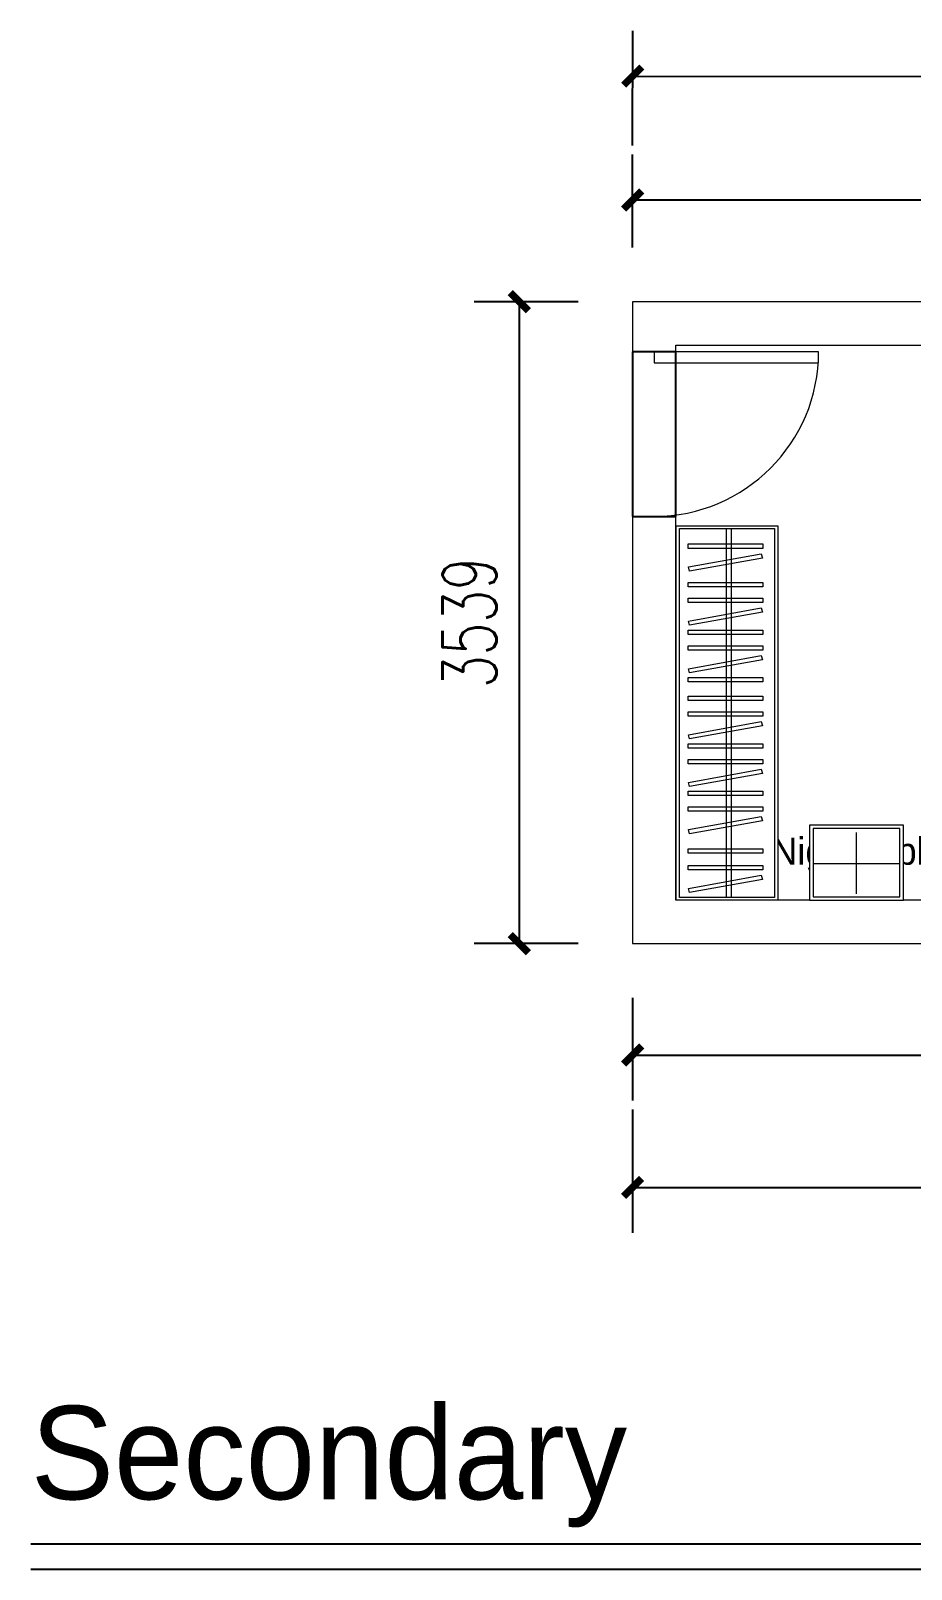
# Model space of a CAD drawing. Header units: millimetres. Extents: x -1005 to 10093, y -3 to 8652.
# Drawn here: x -1005 to 3853, y -3 to 8481 of the extents above; entities that cross this region are included whole.
import ezdxf

# ---------------------------------------------------------------- set-up
doc = ezdxf.new("R2010")
doc.units = ezdxf.units.MM
doc.set_wipeout_variables(frame=1)
doc.linetypes.add('ACAD_ISO07W100', pattern=[3, 0, -3])
for name, color, linetype, lineweight in [('BS-非承重墙', 255, 'Continuous', 13), ('DS-活动家具', 4, 'Continuous', 13), ('DS-门窗', 255, 'Continuous', 13)]:
    doc.layers.add(name, color=color, linetype=linetype, lineweight=lineweight)
doc.layers.add('DIM_SYMB', color=3, linetype='Continuous')
doc.layers.add('PUB_DIM', color=3, linetype='Continuous')
doc.styles.add('_TCH_DIM_T3', font='SIMPLEX', dxfattribs={"width": 0.705882, "bigfont": 'GBCBIG'})

# ---------------------------------------------------------------- blocks, each defined once
blk = doc.blocks.new('*E3')
at = {"color": 7, "linetype": 'ACAD_ISO07W100', "ltscale": 10}
blk.add_wipeout([(153.5, 472.8), (161.5, 476.8), (649.5, 476.8), (653.5, 468.8), (653.5, 30.8), (645.5, 26.8), (157.5, 26.8), (153.5, 34.8), (153.5, 34.8)], dxfattribs=at).dxf.layer = 'DS-活动家具'
blk = doc.blocks.new('_ArchTick')
at = {"color": 0, "linetype": 'ByBlock', "const_width": 0.4}
blk.add_lwpolyline([(-0.5, -0.5), (0.5, 0.5)], dxfattribs=at)
blk = doc.blocks.new('*E5')
at = {"color": 7, "linetype": 'ACAD_ISO07W100', "ltscale": 10}
blk.add_wipeout([(1578.5, 2503.2), (1603.8, 2515.9), (4565.9, 2515.9), (4578.5, 2490.6), (4578.5, 1928.5), (4553.3, 1915.9), (1591.2, 1915.9), (1578.5, 1941.2), (1578.5, 1941.2)], dxfattribs=at).dxf.layer = 'DS-活动家具'

msp = doc.modelspace()

# ---------------------------------------------------------------- linework, layer by layer
for p, q in [((2555, 6710.2), (2315, 6710.2)), ((2315, 6710.2), (2315, 5803)), ((2555, 5803), (2555, 6710.2)), ((2315, 5803), (2315, 5803)), ((2315, 5803), (2555, 5803))]:
    msp.add_line(p, q)
at = {"layer": 'BS-非承重墙', "color": 255, "linetype": 'Continuous'}
for p, q in [((2315, 6985.7), (2315, 6710.2)), ((2435, 6986.2), (2315.5, 6986.2)), ((6381.1, 6986.2), (2435, 6986.2)), ((2555, 6710.2), (2315, 6710.2)), ((2555, 6710.2), (2315, 6710.2)), ((2555, 6746.2), (6141.1, 6746.2)), ((2555, 6710.2), (2555, 6746.2)), ((2315, 5803), (2315, 5777.5)), ((2315, 5803), (2555, 5803)), ((2315, 5803), (2555, 5803)), ((2315, 5777.5), (2315, 3447.4)), ((2555, 3686.9), (2555, 5803)), ((6141.1, 3686.9), (2555, 3686.9)), ((2315.5, 3446.9), (7623.1, 3446.9))]:
    msp.add_line(p, q, dxfattribs=at)
for centre, start, end in [((2315.5, 6985.7), 90, 180), ((2315.5, 3447.4), 180, 270)]:
    msp.add_arc(centre, 0.5, start, end, dxfattribs=at)
at = {"layer": 'DIM_SYMB'}
for p, q in [((-1005.3, 137.1), (10092.9, 137.1)), ((-1005.3, -2.9), (10092.9, -2.9))]:
    msp.add_line(p, q, dxfattribs=at)
at = {"layer": 'DS-活动家具', "color": 4, "linetype": 'Continuous'}
for major_axis, start_param, end_param in [((156, 0), 0, 3.141593), ((145.6, 0), 0, 3.141593), ((43.4, 0), 0, 3.141593), ((156, 0), 3.141593, 6.283185), ((145.6, 0), 3.141593, 6.283185), ((43.4, 0), 3.141593, 6.283185)]:
    msp.add_ellipse((3551.6, 3886.7), major_axis=major_axis, ratio=0.884714, start_param=start_param, end_param=end_param, dxfattribs=at)
at = {"layer": 'DS-门窗', "color": 60, "linetype": 'Continuous'}
for p, q in [((2555, 6710.2), (2315, 6710.2)), ((2435, 6710.2), (2435, 6650.2)), ((3342.2, 6710.2), (2435, 6710.2)), ((3342.2, 6650.2), (3342.2, 6710.2)), ((2435, 6650.2), (3342.2, 6650.2)), ((2555, 5803), (2315, 5803))]:
    msp.add_line(p, q, dxfattribs=at)
msp.add_arc((2435, 6710.2), 907.2, 270, 0, dxfattribs=at)
at = {"layer": 'PUB_DIM'}
for p, q in [((2315.8, 7847.5), (2316.4, 8480.6)), ((2316.2, 8230.6), (7863.8, 8224.9)), ((2315.5, 7286.2), (2315.5, 7797.5)), ((2315.5, 7547.5), (6141.1, 7547.5)), ((2015.5, 6986.2), (1440.6, 6986.2)), ((1690.6, 3446.9), (1690.6, 6986.2)), ((2015.5, 3446.9), (1440.6, 3446.9)), ((2315.5, 3147.4), (2315.5, 2582.6)), ((2315.5, 2832.6), (6141.1, 2832.6)), ((2315.5, 2532.6), (2315.5, 1852.3)), ((2315.5, 2102.3), (7863.1, 2102.3))]:
    msp.add_line(p, q, dxfattribs=at)

# ---------------------------------------------------------------- block references
at = {"layer": 'PUB_DIM', "xscale": 100, "yscale": 100, "zscale": 100}
for p, rotation in [((2316.2, 8230.6), 179.941263277718), ((2315.5, 7547.5), 180), ((1690.6, 6986.2), 90), ((1690.6, 3446.9), 270), ((2315.5, 2832.6), 180), ((2315.5, 2102.3), 180)]:
    msp.add_blockref('_ArchTick', p, dxfattribs=dict(at, rotation=rotation))

# ---------------------------------------------------------------- texts
msp.add_text('Closet', height=150, rotation=90).set_placement((2910.1, 4453.2))
msp.add_text('Night table', height=150).set_placement((3080, 3881.8))
at = {"layer": 'DIM_SYMB', "color": 7}
msp.add_text('Secondary', height=514.71, dxfattribs=at).set_placement((-1005.3, 382.9))
at = {"layer": 'PUB_DIM', "color": 7, "insert": (1415.6, 5216.5), "char_height": 297.5, "attachment_point": 5, "rotation": 90, "style": '_TCH_DIM_T3'}
msp.add_mtext('\\A1;3539', dxfattribs=at)

# ---------------------------------------------------------------- next in the draw order: block references
at = {"layer": 'DS-活动家具', "color": 7}
for name, p, xscale, yscale, rotation in [('*E5', (4906.6, 2601.2), 0.6877587261551544, 0.9347105527704116, 90.00000419452489), ('*E3', (3970.5, 4125.6), 1.039999988730427, 0.9201022201450542, 180.0000088010134)]:
    msp.add_blockref(name, p, dxfattribs=dict(at, xscale=xscale, yscale=yscale, rotation=rotation))

# ---------------------------------------------------------------- next in the draw order: linework, layer by layer
at = {"layer": 'DS-活动家具', "color": 4, "linetype": 'Continuous'}
for p, q in [((2556.4, 3686.9), (2556.4, 5750.1)), ((2556.4, 5750.1), (3117.3, 5750.1)), ((2575.1, 3700.6), (2575.1, 5736.4)), ((2575.1, 5736.4), (3098.6, 5736.4)), ((2833.5, 3700.6), (2833.5, 5736.4)), ((2861.6, 3700.6), (2861.6, 5736.4)), ((3098.6, 5736.4), (3098.6, 3700.6)), ((3117.3, 5750.1), (3117.3, 3686.9)), ((2622.9, 5650.5), (3034.5, 5650.5)), ((2622.9, 5626.5), (2622.9, 5650.5)), ((3034.5, 5626.5), (2622.9, 5626.5)), ((3034.5, 5650.5), (3034.5, 5626.5)), ((2623.3, 5524.7), (3024.5, 5596.7)), ((2630.2, 5501.1), (2623.3, 5524.7)), ((3031.4, 5573.2), (2630.2, 5501.1)), ((3024.5, 5596.7), (3031.4, 5573.2)), ((2622.9, 5438.1), (3034.5, 5438.1)), ((2622.9, 5414), (2622.9, 5438.1)), ((3034.5, 5438.1), (3034.5, 5414)), ((3034.5, 5414), (2622.9, 5414)), ((2622.9, 5351.7), (3034.5, 5351.7)), ((2622.9, 5327.6), (2622.9, 5351.7)), ((3034.5, 5351.7), (3034.5, 5327.6)), ((3034.5, 5327.6), (2622.9, 5327.6)), ((2623.3, 5225.8), (3024.5, 5297.9)), ((3031.4, 5274.3), (2630.2, 5202.3)), ((3024.5, 5297.9), (3031.4, 5274.3)), ((2622.9, 5175.1), (3034.5, 5175.1)), ((2622.9, 5151), (2622.9, 5175.1)), ((2630.2, 5202.3), (2623.3, 5225.8)), ((3034.5, 5175.1), (3034.5, 5151)), ((3034.5, 5151), (2622.9, 5151)), ((2622.9, 5088.7), (3034.5, 5088.7)), ((2622.9, 5064.6), (2622.9, 5088.7)), ((3034.5, 5064.6), (2622.9, 5064.6)), ((2623.3, 4962.8), (3024.5, 5034.9)), ((3031.4, 5011.4), (2630.2, 4939.3)), ((3024.5, 5034.9), (3031.4, 5011.4)), ((3034.5, 5088.7), (3034.5, 5064.6)), ((2630.2, 4939.3), (2623.3, 4962.8)), ((2622.9, 4914.9), (3034.5, 4914.9)), ((2622.9, 4890.9), (2622.9, 4914.9)), ((3034.5, 4890.9), (2622.9, 4890.9)), ((3034.5, 4914.9), (3034.5, 4890.9)), ((2622.9, 4811.4), (3034.5, 4811.4)), ((2622.9, 4787.3), (2622.9, 4811.4)), ((3034.5, 4787.3), (2622.9, 4787.3)), ((3034.5, 4811.4), (3034.5, 4787.3)), ((2622.9, 4725), (3034.5, 4725)), ((2622.9, 4700.9), (2622.9, 4725)), ((3034.5, 4700.9), (2622.9, 4700.9)), ((2623.3, 4599.1), (3024.5, 4671.2)), ((3024.5, 4671.2), (3031.4, 4647.6)), ((3034.5, 4725), (3034.5, 4700.9)), ((2630.2, 4575.6), (2623.3, 4599.1)), ((3031.4, 4647.6), (2630.2, 4575.6)), ((2622.9, 4548.4), (3034.5, 4548.4)), ((2622.9, 4524.3), (2622.9, 4548.4)), ((3034.5, 4524.3), (2622.9, 4524.3)), ((3034.5, 4548.4), (3034.5, 4524.3)), ((2622.9, 4462), (3034.5, 4462)), ((2622.9, 4437.9), (2622.9, 4462)), ((3034.5, 4437.9), (2622.9, 4437.9)), ((3034.5, 4462), (3034.5, 4437.9)), ((2623.3, 4336.1), (3024.5, 4408.2)), ((2630.2, 4312.6), (2623.3, 4336.1)), ((3031.4, 4384.7), (2630.2, 4312.6)), ((3024.5, 4408.2), (3031.4, 4384.7)), ((2622.9, 4288.2), (3034.5, 4288.2)), ((2622.9, 4264.2), (2622.9, 4288.2)), ((3034.5, 4264.2), (2622.9, 4264.2)), ((3034.5, 4288.2), (3034.5, 4264.2)), ((2622.9, 4201.9), (3034.5, 4201.9)), ((2622.9, 4177.8), (2622.9, 4201.9)), ((3034.5, 4177.8), (2622.9, 4177.8)), ((3034.5, 4201.9), (3034.5, 4177.8)), ((2623.3, 4076), (3024.5, 4148)), ((2630.2, 4052.4), (2623.3, 4076)), ((3031.4, 4124.5), (2630.2, 4052.4)), ((3024.5, 4148), (3031.4, 4124.5)), ((3810.9, 4100.9), (3290.9, 4100.9)), ((3290.9, 4100.9), (3290.9, 3686.9)), ((3790.1, 4082.5), (3311.7, 4082.5)), ((3311.7, 4082.5), (3311.7, 3705.3)), ((3790.1, 3705.3), (3790.1, 4082.5)), ((3810.9, 3686.9), (3810.9, 4100.9)), ((3551.6, 3720.9), (3551.6, 4059.7)), ((2622.9, 3969), (3034.5, 3969)), ((2622.9, 3944.9), (2622.9, 3969)), ((3034.5, 3944.9), (2622.9, 3944.9)), ((3034.5, 3969), (3034.5, 3944.9)), ((2622.9, 3877.6), (3034.5, 3877.6)), ((2622.9, 3853.6), (2622.9, 3877.6)), ((3034.5, 3853.6), (2622.9, 3853.6)), ((2623.3, 3751.7), (3024.5, 3823.8)), ((3024.5, 3823.8), (3031.4, 3800.3)), ((3034.5, 3877.6), (3034.5, 3853.6)), ((3790.1, 3886.7), (3311.7, 3886.7)), ((2630.2, 3728.2), (2623.3, 3751.7)), ((3031.4, 3800.3), (2630.2, 3728.2)), ((3117.3, 3686.9), (2556.4, 3686.9)), ((3098.6, 3700.6), (2575.1, 3700.6)), ((3290.9, 3686.9), (3810.9, 3686.9)), ((3311.7, 3705.3), (3790.1, 3705.3))]:
    msp.add_line(p, q, dxfattribs=at)

doc.saveas('drawing.dxf')
